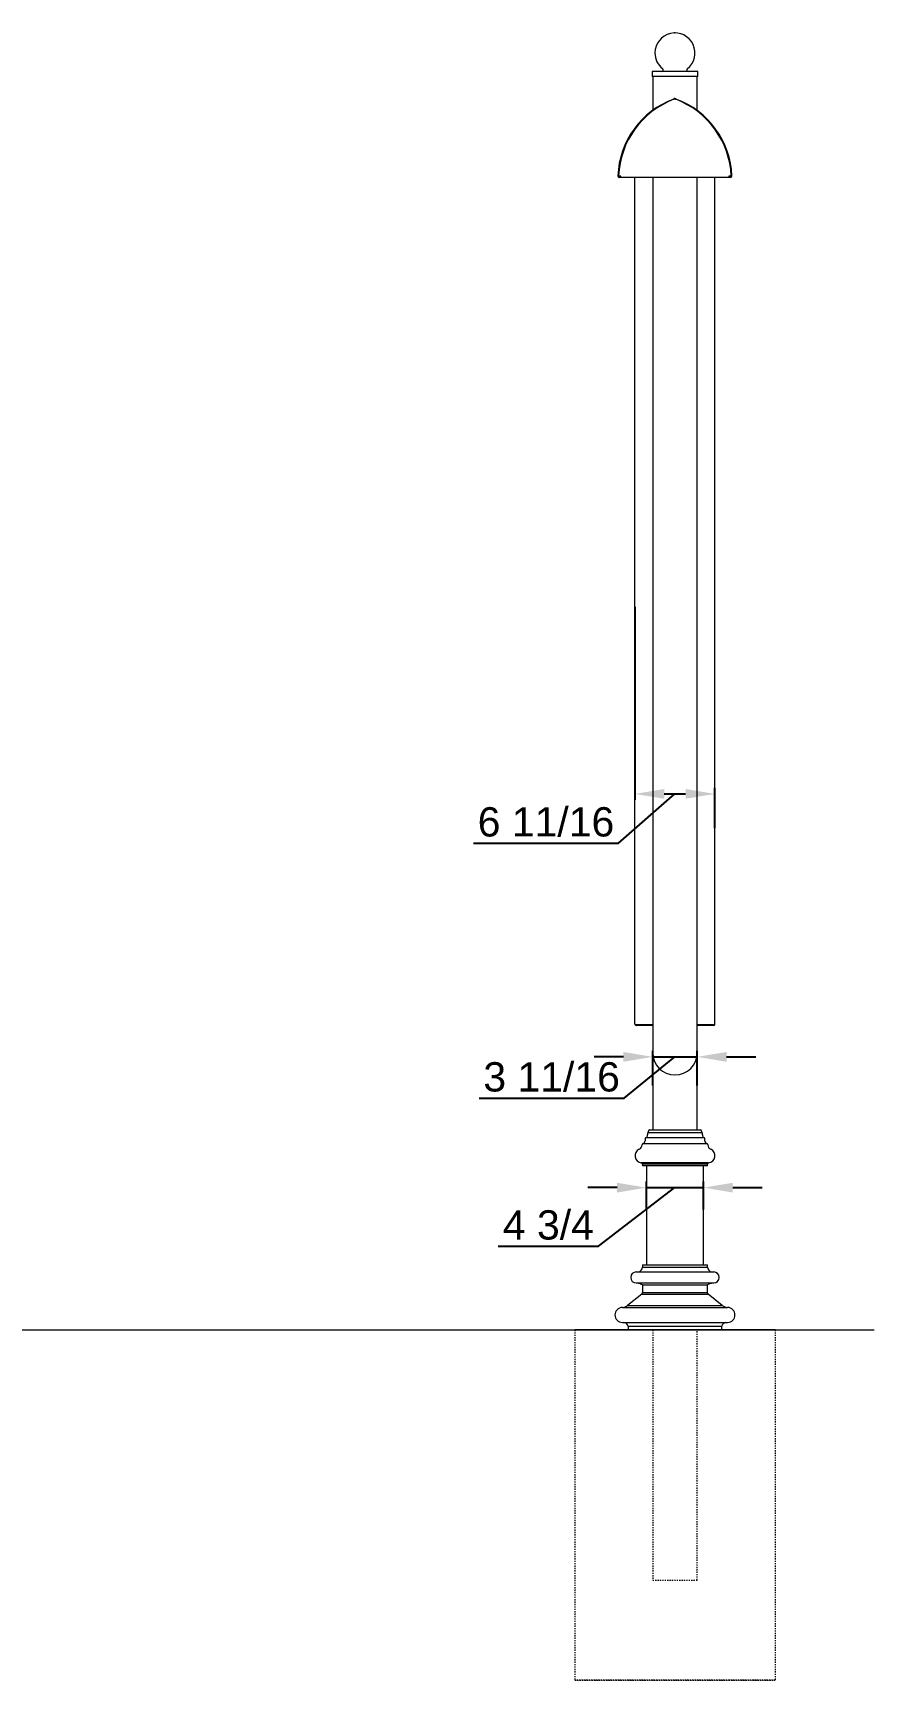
# Model space of a CAD drawing. Header units: inches. Extents: x -21 to 276, y -3 to 201.
# Drawn here: x 112.9 to 182.9, y 64.1 to 201.2 of the extents above; entities that cross this region are included whole.
import ezdxf

# ---------------------------------------------------------------- set-up
doc = ezdxf.new("R2010")
doc.units = ezdxf.units.IN
doc.header["$PDSIZE"] = -1
doc.linetypes.add('HIDDEN', pattern=[1.905, 1.27, -0.635])
for name, color, linetype, lineweight in [('ZANO_R', 7, 'Continuous', 0), ('ZANO_R_przerywana', 250, 'HIDDEN', 0), ('ZANO_W', 1, 'Continuous', 0)]:
    doc.layers.add(name, color=color, linetype=linetype, lineweight=lineweight)
doc.styles.get("Standard").update_dxf_attribs({"font": 'arial.ttf'})
doc.dimstyles.new('amerykanie', dxfattribs={"dimtxt": 50, "dimasz": 50, "dimexe": 0.5, "dimexo": 0.5, "dimgap": 1, "dimtad": 1, "dimdec": 0, "dimzin": 0, "dimlunit": 5, "dimtxsty": 'Standard', "dimcen": 0.09, "dimclrd": 1, "dimclre": 1, "dimclrt": 1, "dimazin": 0, "dimtfac": 1, "dimtdec": 0, "dimtmove": 0, "dimatfit": 3, "dimfxl": 1, "dimtzin": 0, "dimarcsym": 1})

# ---------------------------------------------------------------- blocks, each defined once
blk = doc.blocks.new('*D378')
at = {"layer": 'ZANO_W', "color": 1, "lineweight": -2}
for p, q in [((163.94, 103.3), (163.94, 105.61)), ((168.68, 103.3), (168.68, 105.61)), ((161.5, 105.11), (159.06, 105.11)), ((159.96, 100.23), (166.31, 105.11)), ((163.94, 105.11), (168.68, 105.11)), ((171.12, 105.11), (173.56, 105.11)), ((151.59, 100.23), (159.96, 100.23))]:
    blk.add_line(p, q, dxfattribs=at)
at = {"layer": 'ZANO_W', "color": 1}
for points in [[(161.5, 104.7), (161.5, 105.51), (163.94, 105.11)], [(171.12, 105.51), (171.12, 104.7), (168.68, 105.11)]]:
    blk.add_solid(points, dxfattribs=at)
at = {"layer": 'ZANO_W', "color": 1, "insert": (155.78, 101.99), "char_height": 2.438, "attachment_point": 5}
blk.add_mtext('4 3/4', dxfattribs=at)
blk = doc.blocks.new('*D379')
at = {"layer": 'ZANO_W', "color": 1, "lineweight": -2}
for p, q in [((162.02, 115.99), (159.59, 115.99)), ((162.09, 112.55), (166.31, 115.99)), ((164.46, 113.62), (164.46, 116.49)), ((164.46, 115.99), (168.16, 115.99)), ((168.16, 113.62), (168.16, 116.49)), ((170.6, 115.99), (173.04, 115.99)), ((150.02, 112.55), (162.09, 112.55))]:
    blk.add_line(p, q, dxfattribs=at)
at = {"layer": 'ZANO_W', "color": 1}
for points in [[(162.02, 115.58), (162.02, 116.4), (164.46, 115.99)], [(170.6, 116.4), (170.6, 115.58), (168.16, 115.99)]]:
    blk.add_solid(points, dxfattribs=at)
at = {"layer": 'ZANO_W', "color": 1, "insert": (156.05, 114.31), "char_height": 2.438, "attachment_point": 5}
blk.add_mtext('3 11/16', dxfattribs=at)
blk = doc.blocks.new('*D380')
at = {"layer": 'ZANO_W', "color": 1, "lineweight": -2}
for p, q in [((162.98, 153.45), (162.98, 137.37)), ((161.62, 133.77), (166.31, 137.87)), ((165.42, 137.87), (167.2, 137.87)), ((169.64, 135.02), (169.64, 138.37)), ((149.54, 133.77), (161.62, 133.77))]:
    blk.add_line(p, q, dxfattribs=at)
at = {"layer": 'ZANO_W', "color": 1}
for points in [[(165.42, 138.28), (165.42, 137.47), (162.98, 137.87)], [(167.2, 137.47), (167.2, 138.28), (169.64, 137.87)]]:
    blk.add_solid(points, dxfattribs=at)
at = {"layer": 'ZANO_W', "color": 1, "insert": (155.58, 135.53), "char_height": 2.438, "attachment_point": 5}
blk.add_mtext('6 11/16', dxfattribs=at)

msp = doc.modelspace()

# ---------------------------------------------------------------- linework, layer by layer
at = {"layer": 'ZANO_R'}
for p, q in [((164.41665, 197.9915), (164.41665, 197.57534)), ((165.49611, 197.9915), (164.41665, 197.9915)), ((165.49611, 197.57534), (164.41665, 197.57534)), ((164.46035, 197.57534), (164.46035, 194.75902)), ((168.20372, 197.9915), (165.49611, 197.9915)), ((168.20372, 197.57534), (165.49611, 197.57534)), ((168.16002, 194.74411), (168.16002, 197.57534)), ((168.20372, 197.57534), (168.20372, 197.9915)), ((166.20536, 195.69073), (166.21136, 195.67428)), ((166.3006, 195.73764), (166.23817, 195.73764)), ((166.25088, 195.72414), (166.35031, 195.72414)), ((166.3006, 195.73764), (166.29806, 195.72414)), ((166.3006, 195.73764), (166.30313, 195.72414)), ((166.3006, 195.73764), (166.36302, 195.73764)), ((166.39584, 195.69073), (166.39108, 195.67771)), ((161.56072, 189.29336), (161.62311, 189.29117)), ((161.6089, 189.31322), (161.80168, 189.31322)), ((161.6089, 189.31322), (161.6089, 189.30501)), ((161.62413, 189.30462), (161.62311, 189.29117)), ((161.62413, 189.30462), (161.79971, 189.30462)), ((161.70512, 189.25116), (161.76883, 189.30462)), ((161.70512, 189.25116), (161.74524, 189.20334)), ((161.74524, 189.20334), (161.79013, 189.241)), ((161.80109, 189.18538), (161.80126, 189.18538)), ((161.80126, 189.18538), (170.79993, 189.18538)), ((162.98089, 118.71329), (162.98089, 189.18538)), ((164.46035, 189.18538), (164.46035, 116.33493)), ((168.16002, 116.33493), (168.16002, 189.18538)), ((169.63948, 118.71329), (169.63948, 189.18538)), ((170.79951, 189.31322), (170.99229, 189.31322)), ((170.80148, 189.30462), (170.97706, 189.30462)), ((170.81107, 189.241), (170.85595, 189.20334)), ((170.83236, 189.30462), (170.89608, 189.25116)), ((170.85595, 189.20334), (170.89608, 189.25116)), ((170.97706, 189.30462), (170.97809, 189.29117)), ((171.04047, 189.29336), (170.97809, 189.29117)), ((170.99229, 189.31322), (170.99229, 189.30501)), ((164.46035, 118.66335), (163.09325, 118.66335)), ((164.46035, 118.60092), (163.09325, 118.60092)), ((169.52711, 118.66335), (168.16002, 118.66335)), ((169.52711, 118.60092), (168.16002, 118.60092)), ((164.46035, 116.33493), (164.46035, 109.90939)), ((168.16002, 109.90939), (168.16002, 116.33493)), ((168.54705, 109.6805), (164.07331, 109.6805)), ((164.10453, 109.82615), (164.10453, 109.8063)), ((164.18776, 109.90939), (168.43261, 109.90939)), ((168.51584, 109.8063), (168.51584, 109.82615)), ((163.57392, 108.68171), (163.57392, 108.67514)), ((168.96321, 108.76494), (163.65715, 108.76494)), ((163.82362, 109.18111), (163.82362, 109.01464)), ((168.71352, 109.26434), (163.90685, 109.26434)), ((164.0317, 109.63889), (164.0317, 109.49322)), ((168.58867, 109.49322), (168.58867, 109.63889)), ((168.79675, 109.01464), (168.79675, 109.18111)), ((169.04645, 108.67514), (169.04645, 108.68171)), ((169.11148, 107.1663), (163.50889, 107.1663)), ((163.60513, 107.04828), (163.60513, 106.93383)), ((169.01523, 107.04828), (163.60513, 107.04828)), ((169.01523, 106.93383), (163.60513, 106.93383)), ((163.93806, 106.93383), (163.93806, 98.67303)), ((168.6823, 98.67303), (168.6823, 106.93383)), ((169.01523, 106.93383), (169.01523, 107.04828)), ((163.08493, 98.0904), (169.53544, 98.0904)), ((163.60513, 98.67303), (163.60513, 98.48919)), ((163.60513, 98.67303), (169.01523, 98.67303)), ((163.60513, 98.48919), (169.01523, 98.48919)), ((169.01523, 98.48919), (169.01523, 98.67303)), ((163.54317, 96.2455), (162.37184, 95.30088)), ((163.08493, 97.17485), (169.53544, 97.17485)), ((163.54317, 96.2455), (169.0772, 96.2455)), ((163.60516, 97.00765), (163.60513, 96.3834)), ((163.60513, 96.3834), (169.01523, 96.3834)), ((163.60516, 97.00765), (169.01521, 97.00765)), ((169.01523, 96.3834), (169.01521, 97.00765)), ((170.24853, 95.30088), (169.0772, 96.2455)), ((161.94049, 95.13565), (170.67988, 95.13565)), ((162.37184, 95.30088), (170.24853, 95.30088)), ((-7.26753, 93.26293), (146.66066, 93.26293)), ((115.6745, 93.26293), (182.87206, 93.26293)), ((157.98695, 93.26292), (174.63342, 93.26292)), ((174.63342, 93.26292), (157.98695, 93.26292)), ((161.94049, 93.88717), (170.67988, 93.88717)), ((162.41907, 93.57504), (162.41907, 93.26292)), ((162.41907, 93.57504), (170.20129, 93.57504)), ((164.46221, 93.26292), (168.15816, 93.26292)), ((170.20129, 93.26292), (170.20129, 93.57504))]:
    msp.add_line(p, q, dxfattribs=at)
at = {"layer": 'ZANO_R', "flags": 128}
for points in [[(163.09578, 97.1749), (163.27015, 97.15967), (163.4076, 97.1226), (163.50859, 97.07666), (163.5736, 97.03479), (163.60329, 97.00976), (163.60506, 97.00783), (163.60514, 97.00771), (163.60516, 97.00767), (163.60516, 97.00766), (163.60516, 97.00766), (163.60516, 97.00765)], [(169.01523, 97.00772), (169.0153, 97.00783), (169.01708, 97.00976), (169.04676, 97.03479), (169.11178, 97.07666), (169.21277, 97.1226), (169.35022, 97.15967), (169.52459, 97.1749)], [(169.0772, 96.2455), (169.02542, 96.32172), (169.01523, 96.3834)]]:
    msp.add_lwpolyline(points, dxfattribs=at)
at = {"layer": 'ZANO_R'}
for centre, radius, start, end in [((166.31018, 199.5313), 1.66465, 307.7492419, 180), ((166.31018, 199.5313), 1.66465, 180, 232.2507581), ((165.21464, 198.11635), 0.12485, 270, 52.2507581), ((167.40572, 198.11635), 0.12485, 127.7492419, 270), ((168.63111, 189.04484), 7.07475, 110.0520846, 177.9869083), ((168.8044, 188.95274), 7.20452, 111.0388207, 177.1320042), ((166.18823, 195.73764), 0.04994, 290.0502884, 0.0012605), ((166.20554, 195.72072), 0.04547, 285.8737559, 4.3080523), ((166.39566, 195.72072), 0.04547, 175.6951511, 254.1270947), ((166.41296, 195.73764), 0.04994, 180.0000325, 249.9443502), ((163.79679, 188.95274), 7.20452, 2.8680087, 68.9611518), ((163.97009, 189.04484), 7.07475, 2.0130739, 69.9479477), ((161.67302, 189.28941), 0.11236, 177.9869369, 310), ((161.67302, 189.28941), 0.04994, 177.9869369, 310), ((170.92818, 189.28941), 0.11236, 230, 2.0130631), ((170.92818, 189.28941), 0.04994, 230, 2.0130631), ((163.09325, 118.71329), 0.11236, 180, 270), ((169.52711, 118.71329), 0.11236, 270, 0), ((166.31018, 116.33492), 1.84984, 180, 270), ((166.31018, 116.33492), 1.84984, 180, 0), ((166.31018, 116.33492), 1.84984, 270, 0), ((164.07332, 109.63888), 0.04162, 90, 180), ((163.8354, 109.8063), 0.26913, 332.1319859, 0), ((164.18776, 109.82616), 0.08323, 90, 180), ((168.43261, 109.82616), 0.08323, 0, 90), ((168.78497, 109.8063), 0.26913, 180, 207.8680141), ((168.54705, 109.63888), 0.04162, 0, 90), ((163.57392, 107.75575), 0.59303, 114.353873, 263.7039062), ((163.15776, 108.67514), 0.41616, 294.353873, 0), ((163.65715, 108.68171), 0.08323, 90, 180), ((163.55311, 109.01464), 0.27051, 292.6198649, 0), ((163.90685, 109.18111), 0.08323, 90, 180), ((163.75946, 109.49323), 0.27224, 302.7790807, 0), ((168.86091, 109.49323), 0.27224, 180, 237.2209193), ((168.71352, 109.18111), 0.08323, 0, 90), ((169.06725, 109.01464), 0.27051, 180, 247.3801351), ((168.96321, 108.68171), 0.08323, 0, 90), ((169.46261, 108.67514), 0.41616, 180, 245.646127), ((169.04645, 107.75575), 0.59303, 276.2960938, 65.646127), ((163.48987, 107.05254), 0.11534, 357.8843987, 80.5108467), ((169.1305, 107.05254), 0.11534, 99.4891533, 182.1156013), ((163.08493, 97.63262), 0.45778, 90, 270), ((163.16874, 98.51976), 0.43746, 281.0446897, 355.9934248), ((169.45163, 98.51976), 0.43746, 184.0065752, 258.9553103), ((169.53544, 97.63262), 0.45778, 270, 90), ((163.4253, 96.38133), 0.17984, 310.9485067, 0.6597813), ((161.94049, 94.51141), 0.62424, 90, 270), ((161.84624, 96.02739), 0.8967, 276.0329127, 305.8838648), ((170.77412, 96.02739), 0.8967, 234.1161352, 263.9670873), ((170.67988, 94.51141), 0.62424, 270, 90), ((162.02518, 93.48515), 0.40402, 12.8564801, 84.2961886), ((170.59519, 93.48515), 0.40402, 95.7038114, 167.1435199)]:
    msp.add_arc(centre, radius, start, end, dxfattribs=at)
for centre, major_axis, ratio, start_param, end_param in [((161.82443, 189.29774), (0.02441, 0.11223), 0.223071755, 1.481119334, 3.190076983), ((170.77676, 189.29774), (-0.02441, 0.11223), 0.223071755, 3.093108324, 4.802065973), ((163.09325, 118.71329), (0.11236, 0), 0.444444444, 3.141592654, 4.71238898), ((169.52711, 118.71329), (0.11236, 0), 0.444444444, 4.71238898, 6.283185307)]:
    msp.add_ellipse(centre, major_axis=major_axis, ratio=ratio, start_param=start_param, end_param=end_param, dxfattribs=at)
msp.add_point((166.31018, 201.19595), dxfattribs=at)
at = {"layer": 'ZANO_R_przerywana', "ltscale": 0.05}
for p, q in [((157.98695, 93.26292), (157.98695, 64.13161)), ((157.98695, 93.26292), (157.98695, 64.13161)), ((164.46035, 93.26292), (164.46035, 72.45484)), ((168.16002, 72.45484), (168.16002, 93.26292)), ((174.63342, 93.26292), (174.63342, 64.13161)), ((174.63342, 93.26292), (174.63342, 64.13161)), ((164.46035, 72.45484), (168.16002, 72.45484)), ((157.98695, 64.13161), (174.63342, 64.13161)), ((174.63342, 64.13161), (157.98695, 64.13161))]:
    msp.add_line(p, q, dxfattribs=at)

# ---------------------------------------------------------------- dimensions: what is measured, and where the dimension line sits
at = {"layer": 'ZANO_W'}
for base, p1, p2, picture, middle in [((169.63948, 137.87364), (162.98089, 153.94933), (169.63948, 134.52256), '*D380', (161.11631, 133.77444)), ((168.16002, 115.98956), (164.46035, 113.12216), (168.16002, 113.12216), '*D379', (161.58509, 112.55255)), ((168.6823, 105.1078), (163.93806, 102.80343), (168.6823, 102.80343), '*D378', (159.45967, 100.23044))]:
    dim = msp.add_linear_dim(base=base, p1=p1, p2=p2, dimstyle='amerykanie', override={"dimtxt": 2.4375, "dimasz": 2.4375, "dimgap": 0.5, "dimdec": 4, "dimaunit": 1, "dimadec": 1, "dimtdec": 4, "dimtmove": 1, "dimfrac": 2}, dxfattribs=at)
    dim.commit()
    dim.dimension.update_dxf_attribs({"geometry": picture, "text_midpoint": middle, "dimtype": 160})

doc.saveas('drawing.dxf')
